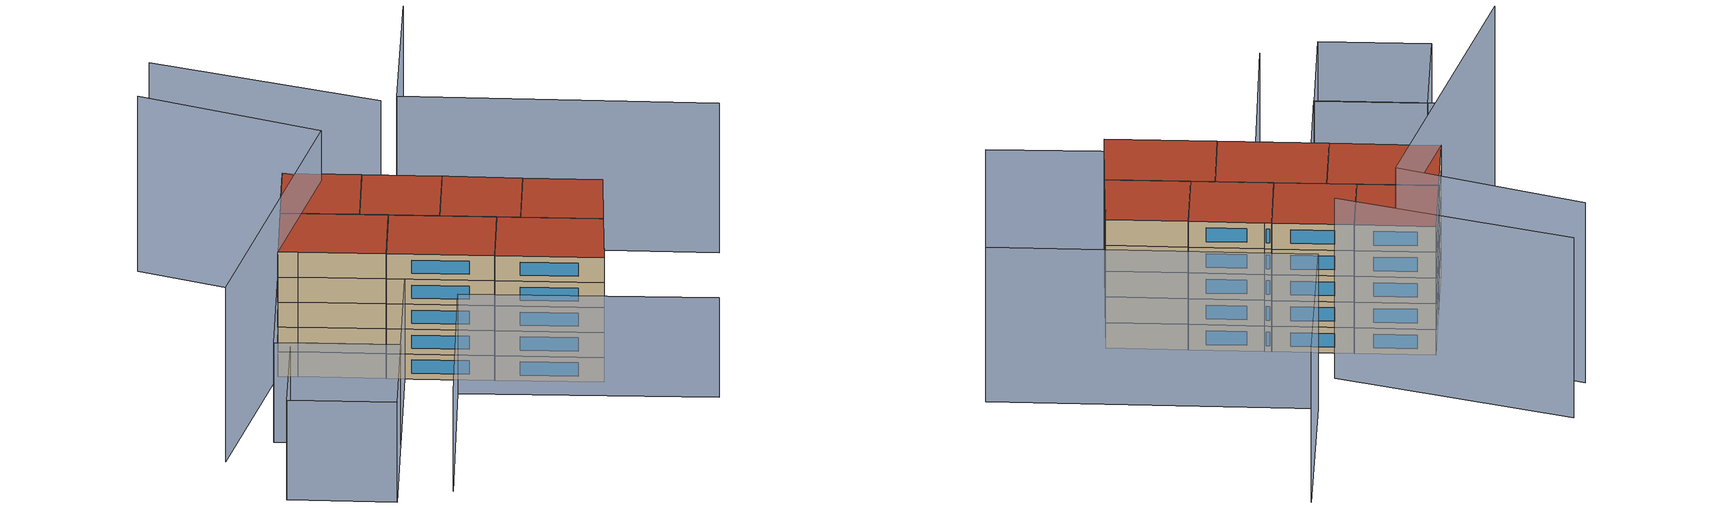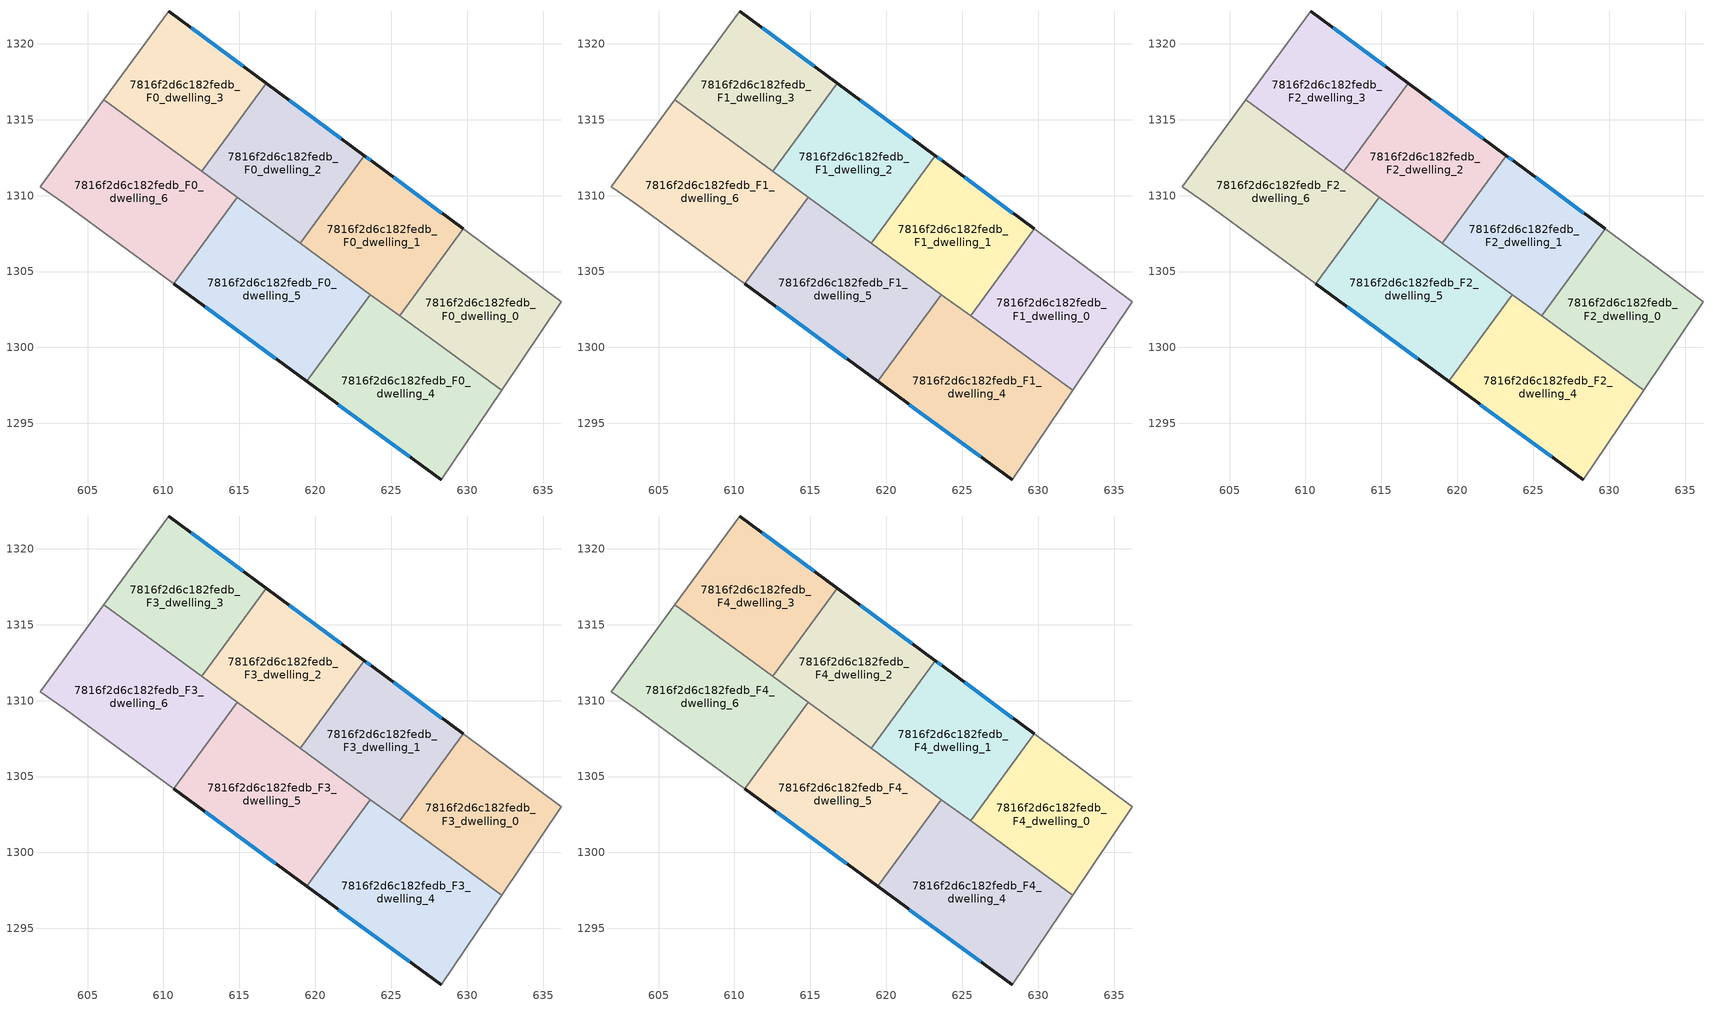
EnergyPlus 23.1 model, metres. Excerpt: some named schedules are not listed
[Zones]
7816f2d6c182fedb_F0_dwelling_0
 floor ground (EU_floor_Construction): 636.18,1303.02 632.27,1297.18 625.55,1302.08 629.74,1307.81 z0
 wall adiabatic (EU_wall_Construction): 625.55,1302.08 632.27,1297.18 636.18,1303.02 629.74,1307.81 z0:3
 wall to 7816f2d6c182fedb_F0_dwelling_1 (EU_wall_Construction): 629.74,1307.81 625.55,1302.08 z0:3
7816f2d6c182fedb_F0_dwelling_1
 floor ground (EU_floor_Construction): 629.74,1307.81 625.55,1302.08 619.01,1306.86 623.23,1312.64 623.78,1312.24 z0
 wall outside (EU_wall_Construction): 629.74,1307.81 623.78,1312.24 623.23,1312.64 z0:3
 wall to 7816f2d6c182fedb_F0_dwelling_2 (EU_wall_Construction): 623.23,1312.64 619.01,1306.86 z0:3
 wall to 7816f2d6c182fedb_F0_dwelling_5 (EU_wall_Construction): 619.01,1306.86 623.63,1303.49 z0:3
 wall to 7816f2d6c182fedb_F0_dwelling_4 (EU_wall_Construction): 623.63,1303.49 625.55,1302.08 z0:3
 window (EU_Window_Construction): 628.34,1308.85 625.18,1311.2 / 623.65,1312.33 623.36,1312.55 z0.7:2.3
7816f2d6c182fedb_F0_dwelling_2
 floor ground (EU_floor_Construction): 623.23,1312.64 619.01,1306.86 612.52,1311.6 616.76,1317.42 z0
 wall outside (EU_wall_Construction): 623.23,1312.64 616.76,1317.42 z0:3
 wall to 7816f2d6c182fedb_F0_dwelling_3 (EU_wall_Construction): 616.76,1317.42 612.52,1311.6 z0:3
 wall to 7816f2d6c182fedb_F0_dwelling_6 (EU_wall_Construction): 612.52,1311.6 614.86,1309.9 z0:3
 wall to 7816f2d6c182fedb_F0_dwelling_5 (EU_wall_Construction): 614.86,1309.9 619.01,1306.86 z0:3
 window (EU_Window_Construction): 621.71,1313.76 618.28,1316.29 z0.7:2.3
7816f2d6c182fedb_F0_dwelling_3
 floor ground (EU_floor_Construction): 616.76,1317.42 612.52,1311.6 606.06,1316.32 610.33,1322.16 z0
 wall outside (EU_wall_Construction): 616.76,1317.42 610.33,1322.16 z0:3
 wall adiabatic (EU_wall_Construction): 610.33,1322.16 606.06,1316.32 z0:3
 wall to 7816f2d6c182fedb_F0_dwelling_6 (EU_wall_Construction): 606.06,1316.32 612.52,1311.6 z0:3
 window (EU_Window_Construction): 615.25,1318.53 611.84,1321.05 z0.7:2.3
7816f2d6c182fedb_F0_dwelling_4
 floor ground (EU_floor_Construction): 632.27,1297.18 628.31,1291.28 619.45,1297.76 623.63,1303.49 z0
 wall outside (EU_wall_Construction): 619.45,1297.76 628.31,1291.28 z0:3
 wall adiabatic (EU_wall_Construction): 628.31,1291.28 632.27,1297.18 625.55,1302.08 z0:3
 wall to 7816f2d6c182fedb_F0_dwelling_5 (EU_wall_Construction): 623.63,1303.49 619.45,1297.76 z0:3
 window (EU_Window_Construction): 621.53,1296.24 626.23,1292.8 z0.7:2.3
7816f2d6c182fedb_F0_dwelling_5
 floor ground (EU_floor_Construction): 623.63,1303.49 619.45,1297.76 610.68,1304.18 614.86,1309.9 z0
 wall outside (EU_wall_Construction): 610.68,1304.18 619.45,1297.76 z0:3
 wall to 7816f2d6c182fedb_F0_dwelling_6 (EU_wall_Construction): 614.86,1309.9 610.68,1304.18 z0:3
 window (EU_Window_Construction): 612.74,1302.68 617.39,1299.27 z0.7:2.3
7816f2d6c182fedb_F0_dwelling_6
 floor ground (EU_floor_Construction): 614.86,1309.9 610.68,1304.18 603.51,1309.45 601.87,1310.58 606.06,1316.32 z0
 wall adiabatic (EU_wall_Construction): 606.06,1316.32 601.87,1310.58 603.51,1309.45 610.68,1304.18 z0:3
7816f2d6c182fedb_F1_dwelling_0
 floor to 7816f2d6c182fedb_F0_dwelling_0 (EU_floor_Construction): 636.18,1303.02 632.27,1297.18 625.55,1302.08 629.74,1307.81 z3
 wall adiabatic (EU_wall_Construction): 625.55,1302.08 632.27,1297.18 636.18,1303.02 629.74,1307.81 z3:6
 wall to 7816f2d6c182fedb_F1_dwelling_1 (EU_wall_Construction): 629.74,1307.81 625.55,1302.08 z3:6
7816f2d6c182fedb_F1_dwelling_1
 floor to 7816f2d6c182fedb_F0_dwelling_1 (EU_floor_Construction): 629.74,1307.81 625.55,1302.08 619.01,1306.86 623.23,1312.64 623.78,1312.24 z3
 wall outside (EU_wall_Construction): 629.74,1307.81 623.78,1312.24 623.23,1312.64 z3:6
 wall to 7816f2d6c182fedb_F1_dwelling_2 (EU_wall_Construction): 623.23,1312.64 619.01,1306.86 z3:6
 wall to 7816f2d6c182fedb_F1_dwelling_5 (EU_wall_Construction): 619.01,1306.86 623.63,1303.49 z3:6
 wall to 7816f2d6c182fedb_F1_dwelling_4 (EU_wall_Construction): 623.63,1303.49 625.55,1302.08 z3:6
 window (EU_Window_Construction): 628.34,1308.85 625.18,1311.2 / 623.65,1312.33 623.36,1312.55 z3.7:5.3
7816f2d6c182fedb_F1_dwelling_2
 floor to 7816f2d6c182fedb_F0_dwelling_2 (EU_floor_Construction): 623.23,1312.64 619.01,1306.86 612.52,1311.6 616.76,1317.42 z3
 wall outside (EU_wall_Construction): 623.23,1312.64 616.76,1317.42 z3:6
 wall to 7816f2d6c182fedb_F1_dwelling_3 (EU_wall_Construction): 616.76,1317.42 612.52,1311.6 z3:6
 wall to 7816f2d6c182fedb_F1_dwelling_6 (EU_wall_Construction): 612.52,1311.6 614.86,1309.9 z3:6
 wall to 7816f2d6c182fedb_F1_dwelling_5 (EU_wall_Construction): 614.86,1309.9 619.01,1306.86 z3:6
 window (EU_Window_Construction): 621.71,1313.76 618.28,1316.29 z3.7:5.3
7816f2d6c182fedb_F1_dwelling_3
 floor to 7816f2d6c182fedb_F0_dwelling_3 (EU_floor_Construction): 616.76,1317.42 612.52,1311.6 606.06,1316.32 610.33,1322.16 z3
 wall outside (EU_wall_Construction): 616.76,1317.42 610.33,1322.16 z3:6
 wall adiabatic (EU_wall_Construction): 610.33,1322.16 606.06,1316.32 z3:6
 wall to 7816f2d6c182fedb_F1_dwelling_6 (EU_wall_Construction): 606.06,1316.32 612.52,1311.6 z3:6
 window (EU_Window_Construction): 615.25,1318.53 611.84,1321.05 z3.7:5.3
7816f2d6c182fedb_F1_dwelling_4
 floor to 7816f2d6c182fedb_F0_dwelling_4 (EU_floor_Construction): 632.27,1297.18 628.31,1291.28 619.45,1297.76 623.63,1303.49 z3
 wall outside (EU_wall_Construction): 619.45,1297.76 628.31,1291.28 z3:6
 wall adiabatic (EU_wall_Construction): 628.31,1291.28 632.27,1297.18 625.55,1302.08 z3:6
 wall to 7816f2d6c182fedb_F1_dwelling_5 (EU_wall_Construction): 623.63,1303.49 619.45,1297.76 z3:6
 window (EU_Window_Construction): 621.53,1296.24 626.23,1292.8 z3.7:5.3
7816f2d6c182fedb_F1_dwelling_5
 floor to 7816f2d6c182fedb_F0_dwelling_5 (EU_floor_Construction): 623.63,1303.49 619.45,1297.76 610.68,1304.18 614.86,1309.9 z3
 wall outside (EU_wall_Construction): 610.68,1304.18 619.45,1297.76 z3:6
 wall to 7816f2d6c182fedb_F1_dwelling_6 (EU_wall_Construction): 614.86,1309.9 610.68,1304.18 z3:6
 window (EU_Window_Construction): 612.74,1302.68 617.39,1299.27 z3.7:5.3
7816f2d6c182fedb_F1_dwelling_6
 floor to 7816f2d6c182fedb_F0_dwelling_6 (EU_floor_Construction): 614.86,1309.9 610.68,1304.18 603.51,1309.45 601.87,1310.58 606.06,1316.32 z3
 wall adiabatic (EU_wall_Construction): 606.06,1316.32 601.87,1310.58 603.51,1309.45 610.68,1304.18 z3:6
7816f2d6c182fedb_F2_dwelling_0
 floor to 7816f2d6c182fedb_F1_dwelling_0 (EU_floor_Construction): 636.18,1303.02 632.27,1297.18 625.55,1302.08 629.74,1307.81 z6
 wall adiabatic (EU_wall_Construction): 625.55,1302.08 632.27,1297.18 636.18,1303.02 629.74,1307.81 z6:9
 wall to 7816f2d6c182fedb_F2_dwelling_1 (EU_wall_Construction): 629.74,1307.81 625.55,1302.08 z6:9
7816f2d6c182fedb_F2_dwelling_1
 floor to 7816f2d6c182fedb_F1_dwelling_1 (EU_floor_Construction): 629.74,1307.81 625.55,1302.08 619.01,1306.86 623.23,1312.64 623.78,1312.24 z6
 wall outside (EU_wall_Construction): 629.74,1307.81 623.78,1312.24 623.23,1312.64 z6:9
 wall to 7816f2d6c182fedb_F2_dwelling_2 (EU_wall_Construction): 623.23,1312.64 619.01,1306.86 z6:9
 wall to 7816f2d6c182fedb_F2_dwelling_5 (EU_wall_Construction): 619.01,1306.86 623.63,1303.49 z6:9
 wall to 7816f2d6c182fedb_F2_dwelling_4 (EU_wall_Construction): 623.63,1303.49 625.55,1302.08 z6:9
 window (EU_Window_Construction): 628.34,1308.85 625.18,1311.2 / 623.65,1312.33 623.36,1312.55 z6.7:8.3
7816f2d6c182fedb_F2_dwelling_2
 floor to 7816f2d6c182fedb_F1_dwelling_2 (EU_floor_Construction): 623.23,1312.64 619.01,1306.86 612.52,1311.6 616.76,1317.42 z6
 wall outside (EU_wall_Construction): 623.23,1312.64 616.76,1317.42 z6:9
 wall to 7816f2d6c182fedb_F2_dwelling_3 (EU_wall_Construction): 616.76,1317.42 612.52,1311.6 z6:9
 wall to 7816f2d6c182fedb_F2_dwelling_6 (EU_wall_Construction): 612.52,1311.6 614.86,1309.9 z6:9
 wall to 7816f2d6c182fedb_F2_dwelling_5 (EU_wall_Construction): 614.86,1309.9 619.01,1306.86 z6:9
 window (EU_Window_Construction): 621.71,1313.76 618.28,1316.29 z6.7:8.3
7816f2d6c182fedb_F2_dwelling_3
 floor to 7816f2d6c182fedb_F1_dwelling_3 (EU_floor_Construction): 616.76,1317.42 612.52,1311.6 606.06,1316.32 610.33,1322.16 z6
 wall outside (EU_wall_Construction): 616.76,1317.42 610.33,1322.16 z6:9
 wall adiabatic (EU_wall_Construction): 610.33,1322.16 606.06,1316.32 z6:9
 wall to 7816f2d6c182fedb_F2_dwelling_6 (EU_wall_Construction): 606.06,1316.32 612.52,1311.6 z6:9
 window (EU_Window_Construction): 615.25,1318.53 611.84,1321.05 z6.7:8.3
7816f2d6c182fedb_F2_dwelling_4
 floor to 7816f2d6c182fedb_F1_dwelling_4 (EU_floor_Construction): 632.27,1297.18 628.31,1291.28 619.45,1297.76 623.63,1303.49 z6
 wall outside (EU_wall_Construction): 619.45,1297.76 628.31,1291.28 z6:9
 wall adiabatic (EU_wall_Construction): 628.31,1291.28 632.27,1297.18 625.55,1302.08 z6:9
 wall to 7816f2d6c182fedb_F2_dwelling_5 (EU_wall_Construction): 623.63,1303.49 619.45,1297.76 z6:9
 window (EU_Window_Construction): 621.53,1296.24 626.23,1292.8 z6.7:8.3
7816f2d6c182fedb_F2_dwelling_5
 floor to 7816f2d6c182fedb_F1_dwelling_5 (EU_floor_Construction): 623.63,1303.49 619.45,1297.76 610.68,1304.18 614.86,1309.9 z6
 wall outside (EU_wall_Construction): 610.68,1304.18 619.45,1297.76 z6:9
 wall to 7816f2d6c182fedb_F2_dwelling_6 (EU_wall_Construction): 614.86,1309.9 610.68,1304.18 z6:9
 window (EU_Window_Construction): 612.74,1302.68 617.39,1299.27 z6.7:8.3
7816f2d6c182fedb_F2_dwelling_6
 floor to 7816f2d6c182fedb_F1_dwelling_6 (EU_floor_Construction): 614.86,1309.9 610.68,1304.18 603.51,1309.45 601.87,1310.58 606.06,1316.32 z6
 wall adiabatic (EU_wall_Construction): 606.06,1316.32 601.87,1310.58 603.51,1309.45 610.68,1304.18 z6:9
7816f2d6c182fedb_F3_dwelling_0
 floor to 7816f2d6c182fedb_F2_dwelling_0 (EU_floor_Construction): 636.18,1303.02 632.27,1297.18 625.55,1302.08 629.74,1307.81 z9
 wall adiabatic (EU_wall_Construction): 625.55,1302.08 632.27,1297.18 636.18,1303.02 629.74,1307.81 z9:12
 wall to 7816f2d6c182fedb_F3_dwelling_1 (EU_wall_Construction): 629.74,1307.81 625.55,1302.08 z9:12
7816f2d6c182fedb_F3_dwelling_1
 floor to 7816f2d6c182fedb_F2_dwelling_1 (EU_floor_Construction): 629.74,1307.81 625.55,1302.08 619.01,1306.86 623.23,1312.64 623.78,1312.24 z9
 wall outside (EU_wall_Construction): 629.74,1307.81 623.78,1312.24 623.23,1312.64 z9:12
 wall to 7816f2d6c182fedb_F3_dwelling_2 (EU_wall_Construction): 623.23,1312.64 619.01,1306.86 z9:12
 wall to 7816f2d6c182fedb_F3_dwelling_5 (EU_wall_Construction): 619.01,1306.86 623.63,1303.49 z9:12
 wall to 7816f2d6c182fedb_F3_dwelling_4 (EU_wall_Construction): 623.63,1303.49 625.55,1302.08 z9:12
 window (EU_Window_Construction): 628.34,1308.85 625.18,1311.2 / 623.65,1312.33 623.36,1312.55 z9.7:11.3
7816f2d6c182fedb_F3_dwelling_2
 floor to 7816f2d6c182fedb_F2_dwelling_2 (EU_floor_Construction): 623.23,1312.64 619.01,1306.86 612.52,1311.6 616.76,1317.42 z9
 wall outside (EU_wall_Construction): 623.23,1312.64 616.76,1317.42 z9:12
 wall to 7816f2d6c182fedb_F3_dwelling_3 (EU_wall_Construction): 616.76,1317.42 612.52,1311.6 z9:12
 wall to 7816f2d6c182fedb_F3_dwelling_6 (EU_wall_Construction): 612.52,1311.6 614.86,1309.9 z9:12
 wall to 7816f2d6c182fedb_F3_dwelling_5 (EU_wall_Construction): 614.86,1309.9 619.01,1306.86 z9:12
 window (EU_Window_Construction): 621.71,1313.76 618.28,1316.29 z9.7:11.3
7816f2d6c182fedb_F3_dwelling_3
 floor to 7816f2d6c182fedb_F2_dwelling_3 (EU_floor_Construction): 616.76,1317.42 612.52,1311.6 606.06,1316.32 610.33,1322.16 z9
 wall outside (EU_wall_Construction): 616.76,1317.42 610.33,1322.16 z9:12
 wall adiabatic (EU_wall_Construction): 610.33,1322.16 606.06,1316.32 z9:12
 wall to 7816f2d6c182fedb_F3_dwelling_6 (EU_wall_Construction): 606.06,1316.32 612.52,1311.6 z9:12
 window (EU_Window_Construction): 615.25,1318.53 611.84,1321.05 z9.7:11.3
7816f2d6c182fedb_F3_dwelling_4
 floor to 7816f2d6c182fedb_F2_dwelling_4 (EU_floor_Construction): 632.27,1297.18 628.31,1291.28 619.45,1297.76 623.63,1303.49 z9
 wall outside (EU_wall_Construction): 619.45,1297.76 628.31,1291.28 z9:12
 wall adiabatic (EU_wall_Construction): 628.31,1291.28 632.27,1297.18 625.55,1302.08 z9:12
 wall to 7816f2d6c182fedb_F3_dwelling_5 (EU_wall_Construction): 623.63,1303.49 619.45,1297.76 z9:12
 window (EU_Window_Construction): 621.53,1296.24 626.23,1292.8 z9.7:11.3
7816f2d6c182fedb_F3_dwelling_5
 floor to 7816f2d6c182fedb_F2_dwelling_5 (EU_floor_Construction): 623.63,1303.49 619.45,1297.76 610.68,1304.18 614.86,1309.9 z9
 wall outside (EU_wall_Construction): 610.68,1304.18 619.45,1297.76 z9:12
 wall to 7816f2d6c182fedb_F3_dwelling_6 (EU_wall_Construction): 614.86,1309.9 610.68,1304.18 z9:12
 window (EU_Window_Construction): 612.74,1302.68 617.39,1299.27 z9.7:11.3
7816f2d6c182fedb_F3_dwelling_6
 floor to 7816f2d6c182fedb_F2_dwelling_6 (EU_floor_Construction): 614.86,1309.9 610.68,1304.18 603.51,1309.45 601.87,1310.58 606.06,1316.32 z9
 wall adiabatic (EU_wall_Construction): 606.06,1316.32 601.87,1310.58 603.51,1309.45 610.68,1304.18 z9:12
7816f2d6c182fedb_F4_dwelling_0
 floor to 7816f2d6c182fedb_F3_dwelling_0 (EU_floor_Construction): 636.18,1303.02 632.27,1297.18 625.55,1302.08 629.74,1307.81 z12
 wall adiabatic (EU_wall_Construction): 625.55,1302.08 632.27,1297.18 636.18,1303.02 629.74,1307.81 z12:15
 wall to 7816f2d6c182fedb_F4_dwelling_1 (EU_wall_Construction): 629.74,1307.81 625.55,1302.08 z12:15
 roof outside (EU_roof_Construction): 632.27,1297.18 636.18,1303.02 629.74,1307.81 625.55,1302.08 z15
7816f2d6c182fedb_F4_dwelling_1
 floor to 7816f2d6c182fedb_F3_dwelling_1 (EU_floor_Construction): 629.74,1307.81 625.55,1302.08 619.01,1306.86 623.23,1312.64 623.78,1312.24 z12
 wall outside (EU_wall_Construction): 629.74,1307.81 623.78,1312.24 623.23,1312.64 z12:15
 wall to 7816f2d6c182fedb_F4_dwelling_2 (EU_wall_Construction): 623.23,1312.64 619.01,1306.86 z12:15
 wall to 7816f2d6c182fedb_F4_dwelling_5 (EU_wall_Construction): 619.01,1306.86 623.63,1303.49 z12:15
 wall to 7816f2d6c182fedb_F4_dwelling_4 (EU_wall_Construction): 623.63,1303.49 625.55,1302.08 z12:15
 window (EU_Window_Construction): 628.34,1308.85 625.18,1311.2 / 623.65,1312.33 623.36,1312.55 z12.7:14.3
 roof outside (EU_roof_Construction): 625.55,1302.08 629.74,1307.81 623.78,1312.24 623.23,1312.64 619.01,1306.86 z15
7816f2d6c182fedb_F4_dwelling_2
 floor to 7816f2d6c182fedb_F3_dwelling_2 (EU_floor_Construction): 623.23,1312.64 619.01,1306.86 612.52,1311.6 616.76,1317.42 z12
 wall outside (EU_wall_Construction): 623.23,1312.64 616.76,1317.42 z12:15
 wall to 7816f2d6c182fedb_F4_dwelling_3 (EU_wall_Construction): 616.76,1317.42 612.52,1311.6 z12:15
 wall to 7816f2d6c182fedb_F4_dwelling_6 (EU_wall_Construction): 612.52,1311.6 614.86,1309.9 z12:15
 wall to 7816f2d6c182fedb_F4_dwelling_5 (EU_wall_Construction): 614.86,1309.9 619.01,1306.86 z12:15
 window (EU_Window_Construction): 621.71,1313.76 618.28,1316.29 z12.7:14.3
 roof outside (EU_roof_Construction): 619.01,1306.86 623.23,1312.64 616.76,1317.42 612.52,1311.6 z15
7816f2d6c182fedb_F4_dwelling_3
 floor to 7816f2d6c182fedb_F3_dwelling_3 (EU_floor_Construction): 616.76,1317.42 612.52,1311.6 606.06,1316.32 610.33,1322.16 z12
 wall outside (EU_wall_Construction): 616.76,1317.42 610.33,1322.16 z12:15
 wall adiabatic (EU_wall_Construction): 610.33,1322.16 606.06,1316.32 z12:15
 wall to 7816f2d6c182fedb_F4_dwelling_6 (EU_wall_Construction): 606.06,1316.32 612.52,1311.6 z12:15
 window (EU_Window_Construction): 615.25,1318.53 611.84,1321.05 z12.7:14.3
 roof outside (EU_roof_Construction): 612.52,1311.6 616.76,1317.42 610.33,1322.16 606.06,1316.32 z15
7816f2d6c182fedb_F4_dwelling_4
 floor to 7816f2d6c182fedb_F3_dwelling_4 (EU_floor_Construction): 632.27,1297.18 628.31,1291.28 619.45,1297.76 623.63,1303.49 z12
 wall outside (EU_wall_Construction): 619.45,1297.76 628.31,1291.28 z12:15
 wall adiabatic (EU_wall_Construction): 628.31,1291.28 632.27,1297.18 625.55,1302.08 z12:15
 wall to 7816f2d6c182fedb_F4_dwelling_5 (EU_wall_Construction): 623.63,1303.49 619.45,1297.76 z12:15
 window (EU_Window_Construction): 621.53,1296.24 626.23,1292.8 z12.7:14.3
 roof outside (EU_roof_Construction): 628.31,1291.28 632.27,1297.18 623.63,1303.49 619.45,1297.76 z15
7816f2d6c182fedb_F4_dwelling_5
 floor to 7816f2d6c182fedb_F3_dwelling_5 (EU_floor_Construction): 623.63,1303.49 619.45,1297.76 610.68,1304.18 614.86,1309.9 z12
 wall outside (EU_wall_Construction): 610.68,1304.18 619.45,1297.76 z12:15
 wall to 7816f2d6c182fedb_F4_dwelling_6 (EU_wall_Construction): 614.86,1309.9 610.68,1304.18 z12:15
 window (EU_Window_Construction): 612.74,1302.68 617.39,1299.27 z12.7:14.3
 roof outside (EU_roof_Construction): 619.45,1297.76 623.63,1303.49 614.86,1309.9 610.68,1304.18 z15
7816f2d6c182fedb_F4_dwelling_6
 floor to 7816f2d6c182fedb_F3_dwelling_6 (EU_floor_Construction): 614.86,1309.9 610.68,1304.18 603.51,1309.45 601.87,1310.58 606.06,1316.32 z12
 wall adiabatic (EU_wall_Construction): 606.06,1316.32 601.87,1310.58 603.51,1309.45 610.68,1304.18 z12:15
 roof outside (EU_roof_Construction): 610.68,1304.18 614.86,1309.9 606.06,1316.32 601.87,1310.58 603.51,1309.45 z15
shading: 604.73,1283.55 615.04,1297.86 / 615.04,1297.86 636.29,1282.55 / 598.94,1285.09 590.04,1291.63 / 590.04,1291.63 596.22,1300.05 / 596.22,1300.05 605.12,1293.5 / 605.12,1293.5 598.94,1285.09 / 601.9,1310.64 612.19,1303.08 / 612.19,1303.08 605.12,1293.45 / 605.12,1293.45 594.83,1301.01 / 594.83,1301.01 601.9,1310.64 z0:12; 601.15,1334.36 612.83,1318.85 / 612.83,1318.85 588.88,1300.8 / 620.79,1319.92 605.55,1338.78 z0:21; 651.11,1304.18 625.16,1323.44 / 625.16,1323.44 634.93,1336.61 z0:18
[Building]
EU S2 Campaign: North Axis=0; Terrain=City; Solar Distribution=FullExterior
[Site:Location]
Budapest.Ferenc.Liszt.Intl.AP: Latitude=47.437; Longitude=19.256; Time Zone=1; Elevation=185
[SizingPeriod:WeatherFileDays]
AnnualSizingPeriod: Begin Month=1; Begin Day of Month=1; End Month=12; End Day of Month=31; Day of Week for Start Day=Monday; Use Weather File Daylight Saving Period=No; Use Weather File Rain and Snow Indicators=No
[MATERIAL]
EU_InternalMass_Material: Roughness=MediumRough; Thickness=0.1; Conductivity=1; Density=1800; Specific Heat=900; Thermal Absorptance=0.9; Solar Absorptance=0.7; Visible Absorptance=0.7
[MATERIAL:NOMASS] Roughness=MediumRough; Thermal Absorptance=0.9; Solar Absorptance=0.7; Visible Absorptance=0.7
Name | Thermal Resistance
EU_wall_NoMass | 0.832559
EU_roof_NoMass | 1.39638
EU_floor_NoMass | 0.872794
[WINDOWMATERIAL:SIMPLEGLAZINGSYSTEM]
EU_Window_SimpleGlazing: UFactor=2.79869; Solar Heat Gain Coefficient=0.75; Visible Transmittance=0.75
[CONSTRUCTION]
EU_wall_Construction: EU_wall_NoMass
EU_roof_Construction: EU_roof_NoMass
EU_floor_Construction: EU_floor_NoMass
EU_Window_Construction: EU_Window_SimpleGlazing
EU_InternalMass_Construction: EU_InternalMass_Material
[ZONE] Type=1; Multiplier=1; Ceiling Height=autocalculate; Floor Area=autocalculate; Part of Total Floor Area=Yes
Name | Volume
7816f2d6c182fedb_F0_dwelling_0; 7816f2d6c182fedb_F1_dwelling_0; 7816f2d6c182fedb_F2_dwelling_0; 7816f2d6c182fedb_F3_dwelling_0; 7816f2d6c182fedb_F4_dwelling_0 | 173.12
7816f2d6c182fedb_F0_dwelling_1; 7816f2d6c182fedb_F1_dwelling_1; 7816f2d6c182fedb_F2_dwelling_1; 7816f2d6c182fedb_F3_dwelling_1; 7816f2d6c182fedb_F4_dwelling_1 | 173.128
7816f2d6c182fedb_F0_dwelling_2; 7816f2d6c182fedb_F1_dwelling_2; 7816f2d6c182fedb_F2_dwelling_2; 7816f2d6c182fedb_F3_dwelling_2; 7816f2d6c182fedb_F4_dwelling_2 | 173.147
7816f2d6c182fedb_F0_dwelling_3; 7816f2d6c182fedb_F1_dwelling_3; 7816f2d6c182fedb_F2_dwelling_3; 7816f2d6c182fedb_F3_dwelling_3; 7816f2d6c182fedb_F4_dwelling_3 | 173.129
7816f2d6c182fedb_F0_dwelling_4; 7816f2d6c182fedb_F1_dwelling_4; 7816f2d6c182fedb_F2_dwelling_4; 7816f2d6c182fedb_F3_dwelling_4; 7816f2d6c182fedb_F4_dwelling_4 | 230.813
7816f2d6c182fedb_F0_dwelling_5; 7816f2d6c182fedb_F1_dwelling_5; 7816f2d6c182fedb_F2_dwelling_5; 7816f2d6c182fedb_F3_dwelling_5; 7816f2d6c182fedb_F4_dwelling_5 | 230.774
7816f2d6c182fedb_F0_dwelling_6; 7816f2d6c182fedb_F1_dwelling_6; 7816f2d6c182fedb_F2_dwelling_6; 7816f2d6c182fedb_F3_dwelling_6; 7816f2d6c182fedb_F4_dwelling_6 | 230.818
[INTERNALMASS] Construction=EU_InternalMass_Construction
Name | Zone or ZoneList | Surface Area
7816f2d6c182fedb_F0_dwelling_0_EU_InternalMass | 7816f2d6c182fedb_F0_dwelling_0 | 57.7064
7816f2d6c182fedb_F0_dwelling_1_EU_InternalMass | 7816f2d6c182fedb_F0_dwelling_1 | 57.7094
7816f2d6c182fedb_F0_dwelling_2_EU_InternalMass | 7816f2d6c182fedb_F0_dwelling_2 | 57.7156
7816f2d6c182fedb_F0_dwelling_3_EU_InternalMass | 7816f2d6c182fedb_F0_dwelling_3 | 57.7097
7816f2d6c182fedb_F0_dwelling_4_EU_InternalMass | 7816f2d6c182fedb_F0_dwelling_4 | 76.9374
7816f2d6c182fedb_F0_dwelling_5_EU_InternalMass | 7816f2d6c182fedb_F0_dwelling_5 | 76.9377
7816f2d6c182fedb_F0_dwelling_6_EU_InternalMass | 7816f2d6c182fedb_F0_dwelling_6 | 76.9392
7816f2d6c182fedb_F1_dwelling_0_EU_InternalMass | 7816f2d6c182fedb_F1_dwelling_0 | 57.7064
7816f2d6c182fedb_F1_dwelling_1_EU_InternalMass | 7816f2d6c182fedb_F1_dwelling_1 | 57.7094
7816f2d6c182fedb_F1_dwelling_2_EU_InternalMass | 7816f2d6c182fedb_F1_dwelling_2 | 57.7156
7816f2d6c182fedb_F1_dwelling_3_EU_InternalMass | 7816f2d6c182fedb_F1_dwelling_3 | 57.7097
7816f2d6c182fedb_F1_dwelling_4_EU_InternalMass | 7816f2d6c182fedb_F1_dwelling_4 | 76.9374
7816f2d6c182fedb_F1_dwelling_5_EU_InternalMass | 7816f2d6c182fedb_F1_dwelling_5 | 76.9377
7816f2d6c182fedb_F1_dwelling_6_EU_InternalMass | 7816f2d6c182fedb_F1_dwelling_6 | 76.9392
7816f2d6c182fedb_F2_dwelling_0_EU_InternalMass | 7816f2d6c182fedb_F2_dwelling_0 | 57.7064
7816f2d6c182fedb_F2_dwelling_1_EU_InternalMass | 7816f2d6c182fedb_F2_dwelling_1 | 57.7094
7816f2d6c182fedb_F2_dwelling_2_EU_InternalMass | 7816f2d6c182fedb_F2_dwelling_2 | 57.7156
7816f2d6c182fedb_F2_dwelling_3_EU_InternalMass | 7816f2d6c182fedb_F2_dwelling_3 | 57.7097
7816f2d6c182fedb_F2_dwelling_4_EU_InternalMass | 7816f2d6c182fedb_F2_dwelling_4 | 76.9374
7816f2d6c182fedb_F2_dwelling_5_EU_InternalMass | 7816f2d6c182fedb_F2_dwelling_5 | 76.9377
7816f2d6c182fedb_F2_dwelling_6_EU_InternalMass | 7816f2d6c182fedb_F2_dwelling_6 | 76.9392
7816f2d6c182fedb_F3_dwelling_0_EU_InternalMass | 7816f2d6c182fedb_F3_dwelling_0 | 57.7064
7816f2d6c182fedb_F3_dwelling_1_EU_InternalMass | 7816f2d6c182fedb_F3_dwelling_1 | 57.7094
7816f2d6c182fedb_F3_dwelling_2_EU_InternalMass | 7816f2d6c182fedb_F3_dwelling_2 | 57.7156
7816f2d6c182fedb_F3_dwelling_3_EU_InternalMass | 7816f2d6c182fedb_F3_dwelling_3 | 57.7097
7816f2d6c182fedb_F3_dwelling_4_EU_InternalMass | 7816f2d6c182fedb_F3_dwelling_4 | 76.9374
7816f2d6c182fedb_F3_dwelling_5_EU_InternalMass | 7816f2d6c182fedb_F3_dwelling_5 | 76.9377
7816f2d6c182fedb_F3_dwelling_6_EU_InternalMass | 7816f2d6c182fedb_F3_dwelling_6 | 76.9392
7816f2d6c182fedb_F4_dwelling_0_EU_InternalMass | 7816f2d6c182fedb_F4_dwelling_0 | 57.7064
7816f2d6c182fedb_F4_dwelling_1_EU_InternalMass | 7816f2d6c182fedb_F4_dwelling_1 | 57.7094
7816f2d6c182fedb_F4_dwelling_2_EU_InternalMass | 7816f2d6c182fedb_F4_dwelling_2 | 57.7156
7816f2d6c182fedb_F4_dwelling_3_EU_InternalMass | 7816f2d6c182fedb_F4_dwelling_3 | 57.7097
7816f2d6c182fedb_F4_dwelling_4_EU_InternalMass | 7816f2d6c182fedb_F4_dwelling_4 | 76.9374
7816f2d6c182fedb_F4_dwelling_5_EU_InternalMass | 7816f2d6c182fedb_F4_dwelling_5 | 76.9377
7816f2d6c182fedb_F4_dwelling_6_EU_InternalMass | 7816f2d6c182fedb_F4_dwelling_6 | 76.9392
[OTHEREQUIPMENT] Fuel Type=Electricity; Design Level Calculation Method=Watts/Area; Power per Zone Floor Area=1; Fraction Latent=0; Fraction Radiant=0; Fraction Lost=0; Carbon Dioxide Generation Rate=0; EndUse Subcategory=EU_Step8_InternalGains
Name | Zone or ZoneList or Space or SpaceList | Schedule
EU_Step8_InternalGain_7816f2d6c182fedb_F0_dwelling_0_f000 | 7816f2d6c182fedb_F0_dwelling_0 | EU_Step8_GainSchedule_7816f2d6c182fedb_F0_dwelling_0_f000
EU_Step8_InternalGain_7816f2d6c182fedb_F0_dwelling_1_f000 | 7816f2d6c182fedb_F0_dwelling_1 | EU_Step8_GainSchedule_7816f2d6c182fedb_F0_dwelling_1_f000
EU_Step8_InternalGain_7816f2d6c182fedb_F0_dwelling_2_f000 | 7816f2d6c182fedb_F0_dwelling_2 | EU_Step8_GainSchedule_7816f2d6c182fedb_F0_dwelling_2_f000
EU_Step8_InternalGain_7816f2d6c182fedb_F0_dwelling_3_f000 | 7816f2d6c182fedb_F0_dwelling_3 | EU_Step8_GainSchedule_7816f2d6c182fedb_F0_dwelling_3_f000
EU_Step8_InternalGain_7816f2d6c182fedb_F0_dwelling_4_f000 | 7816f2d6c182fedb_F0_dwelling_4 | EU_Step8_GainSchedule_7816f2d6c182fedb_F0_dwelling_4_f000
EU_Step8_InternalGain_7816f2d6c182fedb_F0_dwelling_5_f000 | 7816f2d6c182fedb_F0_dwelling_5 | EU_Step8_GainSchedule_7816f2d6c182fedb_F0_dwelling_5_f000
EU_Step8_InternalGain_7816f2d6c182fedb_F0_dwelling_6_f000 | 7816f2d6c182fedb_F0_dwelling_6 | EU_Step8_GainSchedule_7816f2d6c182fedb_F0_dwelling_6_f000
EU_Step8_InternalGain_7816f2d6c182fedb_F1_dwelling_0_f000 | 7816f2d6c182fedb_F1_dwelling_0 | EU_Step8_GainSchedule_7816f2d6c182fedb_F1_dwelling_0_f000
EU_Step8_InternalGain_7816f2d6c182fedb_F1_dwelling_1_f000 | 7816f2d6c182fedb_F1_dwelling_1 | EU_Step8_GainSchedule_7816f2d6c182fedb_F1_dwelling_1_f000
EU_Step8_InternalGain_7816f2d6c182fedb_F1_dwelling_2_f000 | 7816f2d6c182fedb_F1_dwelling_2 | EU_Step8_GainSchedule_7816f2d6c182fedb_F1_dwelling_2_f000
EU_Step8_InternalGain_7816f2d6c182fedb_F1_dwelling_3_f000 | 7816f2d6c182fedb_F1_dwelling_3 | EU_Step8_GainSchedule_7816f2d6c182fedb_F1_dwelling_3_f000
EU_Step8_InternalGain_7816f2d6c182fedb_F1_dwelling_4_f000 | 7816f2d6c182fedb_F1_dwelling_4 | EU_Step8_GainSchedule_7816f2d6c182fedb_F1_dwelling_4_f000
EU_Step8_InternalGain_7816f2d6c182fedb_F1_dwelling_5_f000 | 7816f2d6c182fedb_F1_dwelling_5 | EU_Step8_GainSchedule_7816f2d6c182fedb_F1_dwelling_5_f000
EU_Step8_InternalGain_7816f2d6c182fedb_F1_dwelling_6_f000 | 7816f2d6c182fedb_F1_dwelling_6 | EU_Step8_GainSchedule_7816f2d6c182fedb_F1_dwelling_6_f000
EU_Step8_InternalGain_7816f2d6c182fedb_F2_dwelling_0_f000 | 7816f2d6c182fedb_F2_dwelling_0 | EU_Step8_GainSchedule_7816f2d6c182fedb_F2_dwelling_0_f000
EU_Step8_InternalGain_7816f2d6c182fedb_F2_dwelling_1_f000 | 7816f2d6c182fedb_F2_dwelling_1 | EU_Step8_GainSchedule_7816f2d6c182fedb_F2_dwelling_1_f000
EU_Step8_InternalGain_7816f2d6c182fedb_F2_dwelling_2_f000 | 7816f2d6c182fedb_F2_dwelling_2 | EU_Step8_GainSchedule_7816f2d6c182fedb_F2_dwelling_2_f000
EU_Step8_InternalGain_7816f2d6c182fedb_F2_dwelling_3_f000 | 7816f2d6c182fedb_F2_dwelling_3 | EU_Step8_GainSchedule_7816f2d6c182fedb_F2_dwelling_3_f000
EU_Step8_InternalGain_7816f2d6c182fedb_F2_dwelling_4_f000 | 7816f2d6c182fedb_F2_dwelling_4 | EU_Step8_GainSchedule_7816f2d6c182fedb_F2_dwelling_4_f000
EU_Step8_InternalGain_7816f2d6c182fedb_F2_dwelling_5_f000 | 7816f2d6c182fedb_F2_dwelling_5 | EU_Step8_GainSchedule_7816f2d6c182fedb_F2_dwelling_5_f000
EU_Step8_InternalGain_7816f2d6c182fedb_F2_dwelling_6_f000 | 7816f2d6c182fedb_F2_dwelling_6 | EU_Step8_GainSchedule_7816f2d6c182fedb_F2_dwelling_6_f000
EU_Step8_InternalGain_7816f2d6c182fedb_F3_dwelling_0_f000 | 7816f2d6c182fedb_F3_dwelling_0 | EU_Step8_GainSchedule_7816f2d6c182fedb_F3_dwelling_0_f000
EU_Step8_InternalGain_7816f2d6c182fedb_F3_dwelling_1_f000 | 7816f2d6c182fedb_F3_dwelling_1 | EU_Step8_GainSchedule_7816f2d6c182fedb_F3_dwelling_1_f000
EU_Step8_InternalGain_7816f2d6c182fedb_F3_dwelling_2_f000 | 7816f2d6c182fedb_F3_dwelling_2 | EU_Step8_GainSchedule_7816f2d6c182fedb_F3_dwelling_2_f000
EU_Step8_InternalGain_7816f2d6c182fedb_F3_dwelling_3_f000 | 7816f2d6c182fedb_F3_dwelling_3 | EU_Step8_GainSchedule_7816f2d6c182fedb_F3_dwelling_3_f000
EU_Step8_InternalGain_7816f2d6c182fedb_F3_dwelling_4_f000 | 7816f2d6c182fedb_F3_dwelling_4 | EU_Step8_GainSchedule_7816f2d6c182fedb_F3_dwelling_4_f000
EU_Step8_InternalGain_7816f2d6c182fedb_F3_dwelling_5_f000 | 7816f2d6c182fedb_F3_dwelling_5 | EU_Step8_GainSchedule_7816f2d6c182fedb_F3_dwelling_5_f000
EU_Step8_InternalGain_7816f2d6c182fedb_F3_dwelling_6_f000 | 7816f2d6c182fedb_F3_dwelling_6 | EU_Step8_GainSchedule_7816f2d6c182fedb_F3_dwelling_6_f000
EU_Step8_InternalGain_7816f2d6c182fedb_F4_dwelling_0_f000 | 7816f2d6c182fedb_F4_dwelling_0 | EU_Step8_GainSchedule_7816f2d6c182fedb_F4_dwelling_0_f000
EU_Step8_InternalGain_7816f2d6c182fedb_F4_dwelling_1_f000 | 7816f2d6c182fedb_F4_dwelling_1 | EU_Step8_GainSchedule_7816f2d6c182fedb_F4_dwelling_1_f000
EU_Step8_InternalGain_7816f2d6c182fedb_F4_dwelling_2_f000 | 7816f2d6c182fedb_F4_dwelling_2 | EU_Step8_GainSchedule_7816f2d6c182fedb_F4_dwelling_2_f000
EU_Step8_InternalGain_7816f2d6c182fedb_F4_dwelling_3_f000 | 7816f2d6c182fedb_F4_dwelling_3 | EU_Step8_GainSchedule_7816f2d6c182fedb_F4_dwelling_3_f000
EU_Step8_InternalGain_7816f2d6c182fedb_F4_dwelling_4_f000 | 7816f2d6c182fedb_F4_dwelling_4 | EU_Step8_GainSchedule_7816f2d6c182fedb_F4_dwelling_4_f000
EU_Step8_InternalGain_7816f2d6c182fedb_F4_dwelling_5_f000 | 7816f2d6c182fedb_F4_dwelling_5 | EU_Step8_GainSchedule_7816f2d6c182fedb_F4_dwelling_5_f000
EU_Step8_InternalGain_7816f2d6c182fedb_F4_dwelling_6_f000 | 7816f2d6c182fedb_F4_dwelling_6 | EU_Step8_GainSchedule_7816f2d6c182fedb_F4_dwelling_6_f000
[ZONEVENTILATION:DESIGNFLOWRATE] Schedule=EU_AlwaysOn; Design Flow Rate Calculation Method=AirChanges/Hour; Air Changes per Hour=0.475469; Ventilation Type=Natural; Fan Pressure Rise=0; Fan Total Efficiency=1; Constant Term Coefficient=1; Temperature Term Coefficient=0; Velocity Term Coefficient=0; Velocity Squared Term Coefficient=0; Minimum Indoor Temperature=-100; Maximum Indoor Temperature=100; Delta Temperature=-100; Minimum Outdoor Temperature=-100; Maximum Outdoor Temperature=100; Maximum Wind Speed=40
Name | Zone or ZoneList or Space or SpaceList
EU_ConstantAir_7816f2d6c182fedb_F0_dwelling_0 | 7816f2d6c182fedb_F0_dwelling_0
EU_ConstantAir_7816f2d6c182fedb_F0_dwelling_1 | 7816f2d6c182fedb_F0_dwelling_1
EU_ConstantAir_7816f2d6c182fedb_F0_dwelling_2 | 7816f2d6c182fedb_F0_dwelling_2
EU_ConstantAir_7816f2d6c182fedb_F0_dwelling_3 | 7816f2d6c182fedb_F0_dwelling_3
EU_ConstantAir_7816f2d6c182fedb_F0_dwelling_4 | 7816f2d6c182fedb_F0_dwelling_4
EU_ConstantAir_7816f2d6c182fedb_F0_dwelling_5 | 7816f2d6c182fedb_F0_dwelling_5
EU_ConstantAir_7816f2d6c182fedb_F0_dwelling_6 | 7816f2d6c182fedb_F0_dwelling_6
EU_ConstantAir_7816f2d6c182fedb_F1_dwelling_0 | 7816f2d6c182fedb_F1_dwelling_0
EU_ConstantAir_7816f2d6c182fedb_F1_dwelling_1 | 7816f2d6c182fedb_F1_dwelling_1
EU_ConstantAir_7816f2d6c182fedb_F1_dwelling_2 | 7816f2d6c182fedb_F1_dwelling_2
EU_ConstantAir_7816f2d6c182fedb_F1_dwelling_3 | 7816f2d6c182fedb_F1_dwelling_3
EU_ConstantAir_7816f2d6c182fedb_F1_dwelling_4 | 7816f2d6c182fedb_F1_dwelling_4
EU_ConstantAir_7816f2d6c182fedb_F1_dwelling_5 | 7816f2d6c182fedb_F1_dwelling_5
EU_ConstantAir_7816f2d6c182fedb_F1_dwelling_6 | 7816f2d6c182fedb_F1_dwelling_6
EU_ConstantAir_7816f2d6c182fedb_F2_dwelling_0 | 7816f2d6c182fedb_F2_dwelling_0
EU_ConstantAir_7816f2d6c182fedb_F2_dwelling_1 | 7816f2d6c182fedb_F2_dwelling_1
EU_ConstantAir_7816f2d6c182fedb_F2_dwelling_2 | 7816f2d6c182fedb_F2_dwelling_2
EU_ConstantAir_7816f2d6c182fedb_F2_dwelling_3 | 7816f2d6c182fedb_F2_dwelling_3
EU_ConstantAir_7816f2d6c182fedb_F2_dwelling_4 | 7816f2d6c182fedb_F2_dwelling_4
EU_ConstantAir_7816f2d6c182fedb_F2_dwelling_5 | 7816f2d6c182fedb_F2_dwelling_5
EU_ConstantAir_7816f2d6c182fedb_F2_dwelling_6 | 7816f2d6c182fedb_F2_dwelling_6
EU_ConstantAir_7816f2d6c182fedb_F3_dwelling_0 | 7816f2d6c182fedb_F3_dwelling_0
EU_ConstantAir_7816f2d6c182fedb_F3_dwelling_1 | 7816f2d6c182fedb_F3_dwelling_1
EU_ConstantAir_7816f2d6c182fedb_F3_dwelling_2 | 7816f2d6c182fedb_F3_dwelling_2
EU_ConstantAir_7816f2d6c182fedb_F3_dwelling_3 | 7816f2d6c182fedb_F3_dwelling_3
EU_ConstantAir_7816f2d6c182fedb_F3_dwelling_4 | 7816f2d6c182fedb_F3_dwelling_4
EU_ConstantAir_7816f2d6c182fedb_F3_dwelling_5 | 7816f2d6c182fedb_F3_dwelling_5
EU_ConstantAir_7816f2d6c182fedb_F3_dwelling_6 | 7816f2d6c182fedb_F3_dwelling_6
EU_ConstantAir_7816f2d6c182fedb_F4_dwelling_0 | 7816f2d6c182fedb_F4_dwelling_0
EU_ConstantAir_7816f2d6c182fedb_F4_dwelling_1 | 7816f2d6c182fedb_F4_dwelling_1
EU_ConstantAir_7816f2d6c182fedb_F4_dwelling_2 | 7816f2d6c182fedb_F4_dwelling_2
EU_ConstantAir_7816f2d6c182fedb_F4_dwelling_3 | 7816f2d6c182fedb_F4_dwelling_3
EU_ConstantAir_7816f2d6c182fedb_F4_dwelling_4 | 7816f2d6c182fedb_F4_dwelling_4
EU_ConstantAir_7816f2d6c182fedb_F4_dwelling_5 | 7816f2d6c182fedb_F4_dwelling_5
EU_ConstantAir_7816f2d6c182fedb_F4_dwelling_6 | 7816f2d6c182fedb_F4_dwelling_6
[HVACTEMPLATE:ZONE:IDEALLOADSAIRSYSTEM] System Availability Schedule=EU_AlwaysOn; Maximum Heating Supply Air Temperature=50; Minimum Cooling Supply Air Temperature=13; Maximum Heating Supply Air Humidity Ratio=0.0156; Minimum Cooling Supply Air Humidity Ratio=0.0077; Heating Limit=NoLimit; Cooling Limit=NoLimit; Heating Availability Schedule=EU_AlwaysOn; Cooling Availability Schedule=EU_CoolingOff; Dehumidification Control Type=ConstantSensibleHeatRatio; Cooling Sensible Heat Ratio=0.7; Dehumidification Setpoint=60; Humidification Control Type=None; Humidification Setpoint=30; Outdoor Air Method=None; Outdoor Air Flow Rate per Person=0.00944; Outdoor Air Flow Rate per Zone Floor Area=0; Outdoor Air Flow Rate per Zone=0; Demand Controlled Ventilation Type=None; Outdoor Air Economizer Type=NoEconomizer; Heat Recovery Type=None; Sensible Heat Recovery Effectiveness=0.7; Latent Heat Recovery Effectiveness=0.65
Name | Template Thermostat
7816f2d6c182fedb_F0_dwelling_0 | EU_HeatOnly_7816f2d6c182fedb_F0_dwelling_0
7816f2d6c182fedb_F0_dwelling_1 | EU_HeatOnly_7816f2d6c182fedb_F0_dwelling_1
7816f2d6c182fedb_F0_dwelling_2 | EU_HeatOnly_7816f2d6c182fedb_F0_dwelling_2
7816f2d6c182fedb_F0_dwelling_3 | EU_HeatOnly_7816f2d6c182fedb_F0_dwelling_3
7816f2d6c182fedb_F0_dwelling_4 | EU_HeatOnly_7816f2d6c182fedb_F0_dwelling_4
7816f2d6c182fedb_F0_dwelling_5 | EU_HeatOnly_7816f2d6c182fedb_F0_dwelling_5
7816f2d6c182fedb_F0_dwelling_6 | EU_HeatOnly_7816f2d6c182fedb_F0_dwelling_6
7816f2d6c182fedb_F1_dwelling_0 | EU_HeatOnly_7816f2d6c182fedb_F1_dwelling_0
7816f2d6c182fedb_F1_dwelling_1 | EU_HeatOnly_7816f2d6c182fedb_F1_dwelling_1
7816f2d6c182fedb_F1_dwelling_2 | EU_HeatOnly_7816f2d6c182fedb_F1_dwelling_2
7816f2d6c182fedb_F1_dwelling_3 | EU_HeatOnly_7816f2d6c182fedb_F1_dwelling_3
7816f2d6c182fedb_F1_dwelling_4 | EU_HeatOnly_7816f2d6c182fedb_F1_dwelling_4
7816f2d6c182fedb_F1_dwelling_5 | EU_HeatOnly_7816f2d6c182fedb_F1_dwelling_5
7816f2d6c182fedb_F1_dwelling_6 | EU_HeatOnly_7816f2d6c182fedb_F1_dwelling_6
7816f2d6c182fedb_F2_dwelling_0 | EU_HeatOnly_7816f2d6c182fedb_F2_dwelling_0
7816f2d6c182fedb_F2_dwelling_1 | EU_HeatOnly_7816f2d6c182fedb_F2_dwelling_1
7816f2d6c182fedb_F2_dwelling_2 | EU_HeatOnly_7816f2d6c182fedb_F2_dwelling_2
7816f2d6c182fedb_F2_dwelling_3 | EU_HeatOnly_7816f2d6c182fedb_F2_dwelling_3
7816f2d6c182fedb_F2_dwelling_4 | EU_HeatOnly_7816f2d6c182fedb_F2_dwelling_4
7816f2d6c182fedb_F2_dwelling_5 | EU_HeatOnly_7816f2d6c182fedb_F2_dwelling_5
7816f2d6c182fedb_F2_dwelling_6 | EU_HeatOnly_7816f2d6c182fedb_F2_dwelling_6
7816f2d6c182fedb_F3_dwelling_0 | EU_HeatOnly_7816f2d6c182fedb_F3_dwelling_0
7816f2d6c182fedb_F3_dwelling_1 | EU_HeatOnly_7816f2d6c182fedb_F3_dwelling_1
7816f2d6c182fedb_F3_dwelling_2 | EU_HeatOnly_7816f2d6c182fedb_F3_dwelling_2
7816f2d6c182fedb_F3_dwelling_3 | EU_HeatOnly_7816f2d6c182fedb_F3_dwelling_3
7816f2d6c182fedb_F3_dwelling_4 | EU_HeatOnly_7816f2d6c182fedb_F3_dwelling_4
7816f2d6c182fedb_F3_dwelling_5 | EU_HeatOnly_7816f2d6c182fedb_F3_dwelling_5
7816f2d6c182fedb_F3_dwelling_6 | EU_HeatOnly_7816f2d6c182fedb_F3_dwelling_6
7816f2d6c182fedb_F4_dwelling_0 | EU_HeatOnly_7816f2d6c182fedb_F4_dwelling_0
7816f2d6c182fedb_F4_dwelling_1 | EU_HeatOnly_7816f2d6c182fedb_F4_dwelling_1
7816f2d6c182fedb_F4_dwelling_2 | EU_HeatOnly_7816f2d6c182fedb_F4_dwelling_2
7816f2d6c182fedb_F4_dwelling_3 | EU_HeatOnly_7816f2d6c182fedb_F4_dwelling_3
7816f2d6c182fedb_F4_dwelling_4 | EU_HeatOnly_7816f2d6c182fedb_F4_dwelling_4
7816f2d6c182fedb_F4_dwelling_5 | EU_HeatOnly_7816f2d6c182fedb_F4_dwelling_5
7816f2d6c182fedb_F4_dwelling_6 | EU_HeatOnly_7816f2d6c182fedb_F4_dwelling_6
[SIZING:ZONE] Zone Cooling Design Supply Air Temperature Input Method=SupplyAirTemperature; Zone Cooling Design Supply Air Temperature=13; Zone Heating Design Supply Air Temperature Input Method=SupplyAirTemperature; Zone Heating Design Supply Air Temperature=50; Zone Cooling Design Supply Air Humidity Ratio=0.008; Zone Heating Design Supply Air Humidity Ratio=0.008; Cooling Design Air Flow Method=DesignDay; Cooling Design Air Flow Rate=0; Cooling Minimum Air Flow per Zone Floor Area=0.000762; Cooling Minimum Air Flow=0; Cooling Minimum Air Flow Fraction=0.2; Heating Design Air Flow Method=DesignDay; Heating Design Air Flow Rate=0; Heating Maximum Air Flow per Zone Floor Area=0.002032; Heating Maximum Air Flow=0.141576; Heating Maximum Air Flow Fraction=0.3; Account for Dedicated Outdoor Air System=No; Dedicated Outdoor Air System Control Strategy=NeutralSupplyAir; Dedicated Outdoor Air Low Setpoint Temperature for Design=autosize; Dedicated Outdoor Air High Setpoint Temperature for Design=autosize; Zone Load Sizing Method=Sensible Load Only No Latent Load; Zone Latent Cooling Design Supply Air Humidity Ratio Input Method=HumidityRatioDifference; Zone Cooling Design Supply Air Humidity Ratio Difference=0.005; Zone Latent Heating Design Supply Air Humidity Ratio Input Method=HumidityRatioDifference; Zone Humidification Design Supply Air Humidity Ratio Difference=0.005
7816f2d6c182fedb_F0_dwelling_0; 7816f2d6c182fedb_F0_dwelling_1; 7816f2d6c182fedb_F0_dwelling_2; 7816f2d6c182fedb_F0_dwelling_3; 7816f2d6c182fedb_F0_dwelling_4; 7816f2d6c182fedb_F0_dwelling_5; 7816f2d6c182fedb_F0_dwelling_6; 7816f2d6c182fedb_F1_dwelling_0; 7816f2d6c182fedb_F1_dwelling_1; 7816f2d6c182fedb_F1_dwelling_2; 7816f2d6c182fedb_F1_dwelling_3; 7816f2d6c182fedb_F1_dwelling_4; 7816f2d6c182fedb_F1_dwelling_5; 7816f2d6c182fedb_F1_dwelling_6; 7816f2d6c182fedb_F2_dwelling_0; 7816f2d6c182fedb_F2_dwelling_1; 7816f2d6c182fedb_F2_dwelling_2; 7816f2d6c182fedb_F2_dwelling_3; 7816f2d6c182fedb_F2_dwelling_4; 7816f2d6c182fedb_F2_dwelling_5; 7816f2d6c182fedb_F2_dwelling_6; 7816f2d6c182fedb_F3_dwelling_0; 7816f2d6c182fedb_F3_dwelling_1; 7816f2d6c182fedb_F3_dwelling_2; 7816f2d6c182fedb_F3_dwelling_3; 7816f2d6c182fedb_F3_dwelling_4; 7816f2d6c182fedb_F3_dwelling_5; 7816f2d6c182fedb_F3_dwelling_6; 7816f2d6c182fedb_F4_dwelling_0; 7816f2d6c182fedb_F4_dwelling_1; 7816f2d6c182fedb_F4_dwelling_2; 7816f2d6c182fedb_F4_dwelling_3; 7816f2d6c182fedb_F4_dwelling_4; 7816f2d6c182fedb_F4_dwelling_5; 7816f2d6c182fedb_F4_dwelling_6
[SCHEDULE:FILE] Column Number=1; Rows to Skip at Top=0; Number of Hours of Data=8760; Column Separator=Comma; Interpolate to Timestep=No; Minutes per Item=60; Adjust Schedule for Daylight Savings=Yes
Name | File
EU_Step8_GainSchedule_7816f2d6c182fedb_F0_dwelling_0_f000 | ../../schedules/7816f2d6c182fedb/7816f2d6c182fedb_F0_dwelling_0_f000_gain.csv
EU_Step8_GainSchedule_7816f2d6c182fedb_F0_dwelling_1_f000 | ../../schedules/7816f2d6c182fedb/7816f2d6c182fedb_F0_dwelling_1_f000_gain.csv
EU_Step8_GainSchedule_7816f2d6c182fedb_F0_dwelling_2_f000 | ../../schedules/7816f2d6c182fedb/7816f2d6c182fedb_F0_dwelling_2_f000_gain.csv
EU_Step8_GainSchedule_7816f2d6c182fedb_F0_dwelling_3_f000 | ../../schedules/7816f2d6c182fedb/7816f2d6c182fedb_F0_dwelling_3_f000_gain.csv
EU_Step8_GainSchedule_7816f2d6c182fedb_F0_dwelling_4_f000 | ../../schedules/7816f2d6c182fedb/7816f2d6c182fedb_F0_dwelling_4_f000_gain.csv
EU_Step8_GainSchedule_7816f2d6c182fedb_F0_dwelling_5_f000 | ../../schedules/7816f2d6c182fedb/7816f2d6c182fedb_F0_dwelling_5_f000_gain.csv
EU_Step8_GainSchedule_7816f2d6c182fedb_F0_dwelling_6_f000 | ../../schedules/7816f2d6c182fedb/7816f2d6c182fedb_F0_dwelling_6_f000_gain.csv
EU_Step8_GainSchedule_7816f2d6c182fedb_F1_dwelling_0_f000 | ../../schedules/7816f2d6c182fedb/7816f2d6c182fedb_F1_dwelling_0_f000_gain.csv
EU_Step8_GainSchedule_7816f2d6c182fedb_F1_dwelling_1_f000 | ../../schedules/7816f2d6c182fedb/7816f2d6c182fedb_F1_dwelling_1_f000_gain.csv
EU_Step8_GainSchedule_7816f2d6c182fedb_F1_dwelling_2_f000 | ../../schedules/7816f2d6c182fedb/7816f2d6c182fedb_F1_dwelling_2_f000_gain.csv
EU_Step8_GainSchedule_7816f2d6c182fedb_F1_dwelling_3_f000 | ../../schedules/7816f2d6c182fedb/7816f2d6c182fedb_F1_dwelling_3_f000_gain.csv
EU_Step8_GainSchedule_7816f2d6c182fedb_F1_dwelling_4_f000 | ../../schedules/7816f2d6c182fedb/7816f2d6c182fedb_F1_dwelling_4_f000_gain.csv
EU_Step8_GainSchedule_7816f2d6c182fedb_F1_dwelling_5_f000 | ../../schedules/7816f2d6c182fedb/7816f2d6c182fedb_F1_dwelling_5_f000_gain.csv
EU_Step8_GainSchedule_7816f2d6c182fedb_F1_dwelling_6_f000 | ../../schedules/7816f2d6c182fedb/7816f2d6c182fedb_F1_dwelling_6_f000_gain.csv
EU_Step8_GainSchedule_7816f2d6c182fedb_F2_dwelling_0_f000 | ../../schedules/7816f2d6c182fedb/7816f2d6c182fedb_F2_dwelling_0_f000_gain.csv
EU_Step8_GainSchedule_7816f2d6c182fedb_F2_dwelling_1_f000 | ../../schedules/7816f2d6c182fedb/7816f2d6c182fedb_F2_dwelling_1_f000_gain.csv
EU_Step8_GainSchedule_7816f2d6c182fedb_F2_dwelling_2_f000 | ../../schedules/7816f2d6c182fedb/7816f2d6c182fedb_F2_dwelling_2_f000_gain.csv
EU_Step8_GainSchedule_7816f2d6c182fedb_F2_dwelling_3_f000 | ../../schedules/7816f2d6c182fedb/7816f2d6c182fedb_F2_dwelling_3_f000_gain.csv
EU_Step8_GainSchedule_7816f2d6c182fedb_F2_dwelling_4_f000 | ../../schedules/7816f2d6c182fedb/7816f2d6c182fedb_F2_dwelling_4_f000_gain.csv
EU_Step8_GainSchedule_7816f2d6c182fedb_F2_dwelling_5_f000 | ../../schedules/7816f2d6c182fedb/7816f2d6c182fedb_F2_dwelling_5_f000_gain.csv
EU_Step8_GainSchedule_7816f2d6c182fedb_F2_dwelling_6_f000 | ../../schedules/7816f2d6c182fedb/7816f2d6c182fedb_F2_dwelling_6_f000_gain.csv
EU_Step8_GainSchedule_7816f2d6c182fedb_F3_dwelling_0_f000 | ../../schedules/7816f2d6c182fedb/7816f2d6c182fedb_F3_dwelling_0_f000_gain.csv
EU_Step8_GainSchedule_7816f2d6c182fedb_F3_dwelling_1_f000 | ../../schedules/7816f2d6c182fedb/7816f2d6c182fedb_F3_dwelling_1_f000_gain.csv
EU_Step8_GainSchedule_7816f2d6c182fedb_F3_dwelling_2_f000 | ../../schedules/7816f2d6c182fedb/7816f2d6c182fedb_F3_dwelling_2_f000_gain.csv
EU_Step8_GainSchedule_7816f2d6c182fedb_F3_dwelling_3_f000 | ../../schedules/7816f2d6c182fedb/7816f2d6c182fedb_F3_dwelling_3_f000_gain.csv
EU_Step8_GainSchedule_7816f2d6c182fedb_F3_dwelling_4_f000 | ../../schedules/7816f2d6c182fedb/7816f2d6c182fedb_F3_dwelling_4_f000_gain.csv
EU_Step8_GainSchedule_7816f2d6c182fedb_F3_dwelling_5_f000 | ../../schedules/7816f2d6c182fedb/7816f2d6c182fedb_F3_dwelling_5_f000_gain.csv
EU_Step8_GainSchedule_7816f2d6c182fedb_F3_dwelling_6_f000 | ../../schedules/7816f2d6c182fedb/7816f2d6c182fedb_F3_dwelling_6_f000_gain.csv
EU_Step8_GainSchedule_7816f2d6c182fedb_F4_dwelling_0_f000 | ../../schedules/7816f2d6c182fedb/7816f2d6c182fedb_F4_dwelling_0_f000_gain.csv
EU_Step8_GainSchedule_7816f2d6c182fedb_F4_dwelling_1_f000 | ../../schedules/7816f2d6c182fedb/7816f2d6c182fedb_F4_dwelling_1_f000_gain.csv
